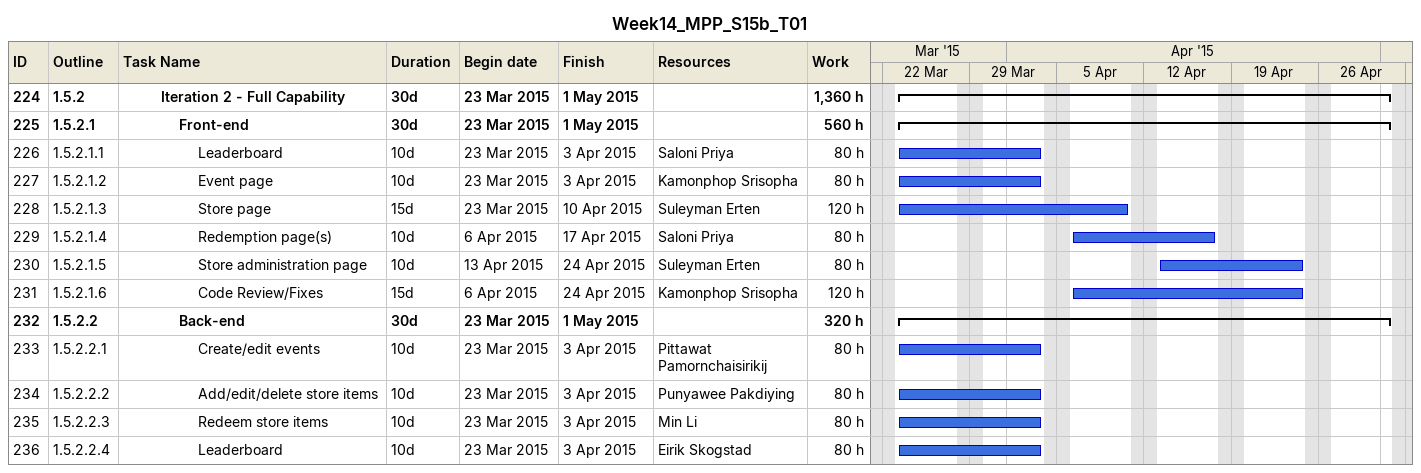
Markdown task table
Week14_MPP_S15b_T01

| ID | WBS | Task | Duration | Start | Finish | Resources | Work (h) |
|---|---|---|---|---|---|---|---|
| 224 | 1.5.2 | **Iteration 2 - Full Capability** | 30d | 2015-03-23 | 2015-05-01 |  | 1360 |
| 225 | 1.5.2.1 | **Front-end** | 30d | 2015-03-23 | 2015-05-01 |  | 560 |
| 226 | 1.5.2.1.1 | Leaderboard | 10d | 2015-03-23 | 2015-04-03 | Saloni Priya | 80 |
| 227 | 1.5.2.1.2 | Event page | 10d | 2015-03-23 | 2015-04-03 | Kamonphop Srisopha | 80 |
| 228 | 1.5.2.1.3 | Store page | 15d | 2015-03-23 | 2015-04-10 | Suleyman Erten | 120 |
| 229 | 1.5.2.1.4 | Redemption page(s) | 10d | 2015-04-06 | 2015-04-17 | Saloni Priya | 80 |
| 230 | 1.5.2.1.5 | Store administration page | 10d | 2015-04-13 | 2015-04-24 | Suleyman Erten | 80 |
| 231 | 1.5.2.1.6 | Code Review/Fixes | 15d | 2015-04-06 | 2015-04-24 | Kamonphop Srisopha | 120 |
| 232 | 1.5.2.2 | **Back-end** | 30d | 2015-03-23 | 2015-05-01 |  | 320 |
| 233 | 1.5.2.2.1 | Create/edit events | 10d | 2015-03-23 | 2015-04-03 | Pittawat Pamornchaisirikij | 80 |
| 234 | 1.5.2.2.2 | Add/edit/delete store items | 10d | 2015-03-23 | 2015-04-03 | Punyawee Pakdiying | 80 |
| 235 | 1.5.2.2.3 | Redeem store items | 10d | 2015-03-23 | 2015-04-03 | Min Li | 80 |
| 236 | 1.5.2.2.4 | Leaderboard | 10d | 2015-03-23 | 2015-04-03 | Eirik Skogstad | 80 |
